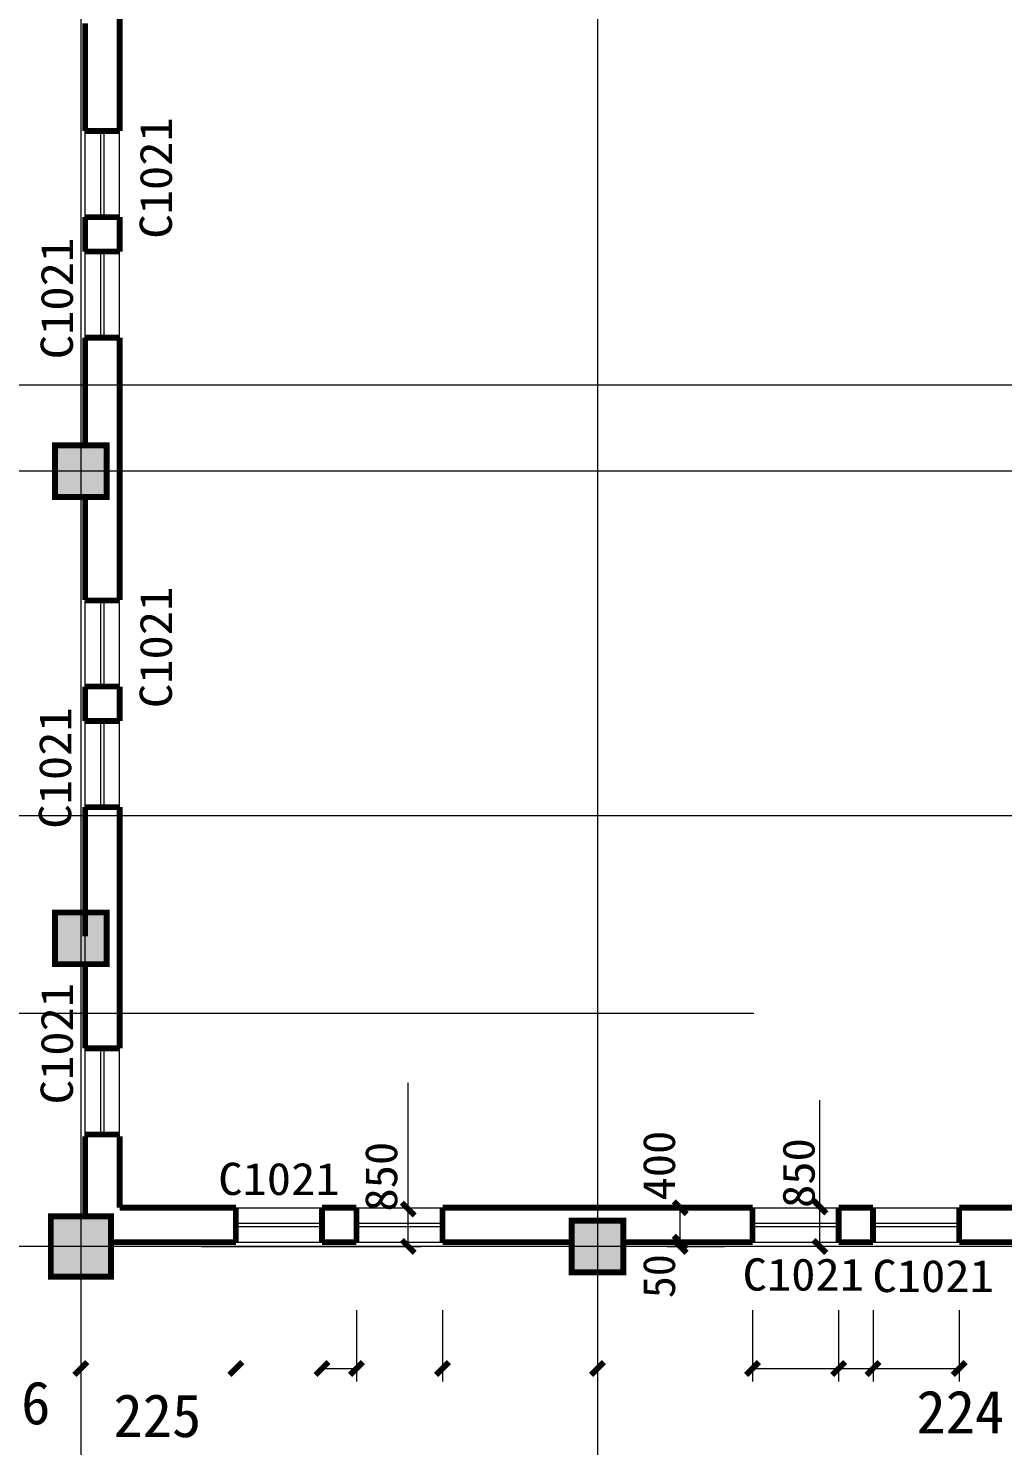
# Model space of a CAD drawing. Extents: x -307567 to 704339, y -10277 to 165507.
# Drawn here: x -63938 to -52623, y 104868 to 121322 of the extents above; entities that cross this region are included whole.
import ezdxf
from ezdxf.enums import TextEntityAlignment as Align

# ---------------------------------------------------------------- set-up
doc = ezdxf.new("R2010")
doc.units = 0
doc.header["$MEASUREMENT"] = 0
doc.layers.add('中文', color=4, linetype='CONTINUOUS')
doc.layers.add('我的', color=255, linetype='CONTINUOUS', lineweight=0)
doc.styles.get("Standard").update_dxf_attribs({"font": 'txt', "height": 3})

msp = doc.modelspace()

# ---------------------------------------------------------------- linework, layer by layer
at = {"layer": '我的', "color": 0}
for p, q in [((-63328.12541, 147990.48999), (-63328.12541, 95170.08149)), ((-57328.15541, 147990.48999), (-57328.15541, 95170.08149)), ((-63278.13787, 119130.07216), (-63278.13787, 120130.07021)), ((-63096.86436, 119130.07216), (-63096.86436, 120130.07021)), ((-63059.36455, 119130.07216), (-63059.36455, 120130.07021)), ((-62878.12766, 119130.07216), (-62878.12766, 120130.07021)), ((-63278.13787, 117730.08221), (-63278.13787, 118730.08027)), ((-63096.86436, 117730.08221), (-63096.86436, 118730.08027)), ((-63059.36455, 117730.08221), (-63059.36455, 118730.08027)), ((-62878.12766, 117730.08221), (-62878.12766, 118730.08027)), ((-5920.96616, 117180.08191), (-79811.30716, 117180.07276)), ((-5920.96616, 116180.09302), (-79811.30716, 116180.08386)), ((-63278.13787, 113680.10246), (-63278.13787, 114680.10052)), ((-63096.86436, 113680.10246), (-63096.86436, 114680.10052)), ((-63059.36455, 113680.10246), (-63059.36455, 114680.10052)), ((-62878.12766, 113680.10246), (-62878.12766, 114680.10052)), ((-63278.13787, 112280.11252), (-63278.13787, 113280.10141)), ((-63096.86436, 112280.11252), (-63096.86436, 113280.10141)), ((-63059.36455, 112280.11252), (-63059.36455, 113280.10141)), ((-62878.12766, 112280.11252), (-62878.12766, 113280.10141)), ((-5920.96616, 112180.10996), (-79811.30716, 112180.10081)), ((-63278.13787, 110480.12152), (-63278.13787, 111480.11041)), ((-63278.13787, 108458.43668), (-63278.13787, 110080.12046)), ((-62878.12766, 108458.43668), (-62878.12766, 110080.12046)), ((-65528.12662, 109890.1678), (-55512.16108, 109890.1678)), ((-63096.86436, 108458.43668), (-63096.86436, 109480.12346)), ((-63059.36455, 108458.43668), (-63059.36455, 109480.12346)), ((-59526.17909, 107180.13802), (-59526.17909, 109080.12241)), ((-54746.38121, 107180.13802), (-54746.38121, 108880.12646)), ((-61528.13441, 107630.13577), (-60528.12721, 107630.13577)), ((-60128.15362, 107630.13577), (-59128.14641, 107630.13577)), ((-56517.66142, 107630.13577), (-55855.44549, 107630.13577)), ((-56367.66217, 107230.13471), (-56367.66217, 107630.13577)), ((-55528.16441, 107630.13577), (-54528.15721, 107630.13577)), ((-54128.18362, 107630.13577), (-53128.17641, 107630.13577)), ((-61528.13441, 107448.88057), (-60528.12721, 107448.88057)), ((-60128.15362, 107448.88057), (-59128.14641, 107448.88057)), ((-55528.16441, 107448.88057), (-54528.15721, 107448.88057)), ((-54128.18362, 107448.88057), (-53128.17641, 107448.88057)), ((-61528.13441, 107411.38076), (-60528.12721, 107411.38076)), ((-60128.15362, 107411.38076), (-59128.14641, 107411.38076)), ((-55528.16441, 107411.38076), (-54528.15721, 107411.38076)), ((-54128.18362, 107411.38076), (-53128.17641, 107411.38076)), ((-5920.96616, 107180.13802), (-79811.30716, 107180.12886)), ((-61928.14462, 107180.13802), (-59376.17984, 107180.13802)), ((-61528.13441, 107230.13471), (-60528.12721, 107230.13471)), ((-60128.15362, 107230.13471), (-59128.14641, 107230.13471)), ((-56517.66142, 107230.13471), (-55855.44549, 107230.13471)), ((-56517.66142, 107180.13802), (-55855.44549, 107180.13802)), ((-56367.66217, 107180.13802), (-56367.66217, 107230.13471)), ((-55528.16441, 107230.13471), (-54528.15721, 107230.13471)), ((-53153.11525, 107180.13802), (-54896.38046, 107180.13802)), ((-54128.18362, 107230.13471), (-53128.17641, 107230.13471)), ((-63328.12541, 106440.95409), (-63328.12541, 105613.4863)), ((-60128.15362, 106440.95409), (-60128.15362, 105613.4863)), ((-59128.14641, 106440.95409), (-59128.14641, 105613.4863)), ((-57328.15541, 106440.95409), (-57328.15541, 105613.4863)), ((-55528.16441, 106440.95409), (-55528.16441, 105613.4863)), ((-54528.15721, 106440.95409), (-54528.15721, 105613.4863)), ((-54128.18362, 106440.95409), (-54128.18362, 105613.4863)), ((-53128.17641, 106440.95409), (-53128.17641, 105613.4863)), ((-60528.12721, 105763.48555), (-60128.15362, 105763.48555)), ((-55528.16441, 105763.48555), (-54528.15721, 105763.48555)), ((-54528.15721, 105763.48555), (-54128.18362, 105763.48555)), ((-54128.18362, 105763.48555), (-53128.17641, 105763.48555))]:
    msp.add_line(p, q, dxfattribs=at)
at = {"layer": '我的', "color": 0, "const_width": 67.49966}
for points in [[(-62878.12766, 121680.05941), (-62878.12766, 120130.07021)], [(-63278.13787, 121380.06091), (-63278.13787, 120130.07021)], [(-62878.12766, 120130.07021), (-63278.13787, 120130.07021)], [(-63278.13787, 118730.08027), (-63278.13787, 119130.07216)], [(-62878.12766, 119130.07216), (-63278.13787, 119130.07216)], [(-62878.12766, 118730.08027), (-62878.12766, 119130.07216)], [(-62878.12766, 118730.08027), (-63278.13787, 118730.08027)], [(-63278.13787, 117180.08191), (-63278.13787, 117730.08221)], [(-62878.12766, 117730.08221), (-63278.13787, 117730.08221)], [(-62878.12766, 117180.08191), (-62878.12766, 117730.08221)], [(-63278.13787, 116480.09152), (-63278.13787, 117180.08191)], [(-62878.12766, 116180.09302), (-62878.12766, 117180.08191)], [(-63628.12391, 116480.09152), (-63628.12391, 115880.09452), (-63028.12691, 115880.09452), (-63028.12691, 116480.09152), (-63628.12391, 116480.09152), (-63628.12391, 115880.09452)], [(-62878.12766, 116180.09302), (-62878.12766, 114686.09719)], [(-63278.13787, 115880.09452), (-63278.13787, 114686.09719)], [(-62878.12766, 114680.10052), (-63278.13787, 114680.10052)], [(-63278.13787, 113280.10141), (-63278.13787, 113680.10246)], [(-62878.12766, 113680.10246), (-63278.13787, 113680.10246)], [(-62878.12766, 113280.10141), (-62878.12766, 113680.10246)], [(-62878.12766, 113280.10141), (-63278.13787, 113280.10141)], [(-63278.13787, 110780.12002), (-63278.13787, 112280.11252)], [(-62878.12766, 112280.11252), (-63278.13787, 112280.11252)], [(-62878.12766, 109480.12346), (-62878.12766, 112280.11252)], [(-63628.12391, 111058.1185), (-63628.12391, 110458.1215), (-63028.12691, 110458.1215), (-63028.12691, 111058.1185), (-63628.12391, 111058.1185), (-63628.12391, 110458.1215)], [(-63278.13787, 109480.12346), (-63278.13787, 110480.12152)], [(-62878.12766, 110080.12046), (-62878.12766, 110480.12152)], [(-62878.12766, 109480.12346), (-63278.13787, 109480.12346)], [(-62878.12766, 108480.12541), (-63278.13787, 108480.12541)], [(-63278.13787, 107530.13321), (-63278.13787, 108458.43668)], [(-62878.12766, 107630.13577), (-62878.12766, 108458.43668)], [(-62878.12766, 107630.13577), (-61528.13441, 107630.13577)], [(-61528.13441, 107230.13471), (-61528.13441, 107630.13577)], [(-60528.12721, 107630.13577), (-60128.15362, 107630.13577)], [(-60528.12721, 107230.13471), (-60528.12721, 107630.13577)], [(-60128.15362, 107230.13471), (-60128.15362, 107630.13577)], [(-59601.17872, 107688.86655), (-59451.17947, 107538.8673)], [(-57328.15541, 107630.13577), (-59128.14641, 107630.13577)], [(-59128.14641, 107230.13471), (-59128.14641, 107630.13577)], [(-57328.15541, 107630.13577), (-55528.16441, 107630.13577)], [(-56442.6618, 107705.13539), (-56292.66255, 107555.13614)], [(-55528.16441, 107230.13471), (-55528.16441, 107630.13577)], [(-54821.38084, 107714.13498), (-54671.38159, 107564.13573)], [(-54528.15721, 107630.13577), (-54128.18362, 107630.13577)], [(-54528.15721, 107230.13471), (-54528.15721, 107630.13577)], [(-54128.18362, 107230.13471), (-54128.18362, 107630.13577)], [(-51778.18316, 107630.13577), (-53128.17641, 107630.13577)], [(-53128.17641, 107230.13471), (-53128.17641, 107630.13577)], [(-63678.11146, 107530.13321), (-63678.11146, 106830.13366), (-62978.13937, 106830.13366), (-62978.13937, 107530.13321), (-63678.11146, 107530.13321), (-63678.11146, 106830.13366)], [(-57628.15391, 107480.13652), (-57628.15391, 106880.13952), (-57028.15691, 106880.13952), (-57028.15691, 107480.13652), (-57628.15391, 107480.13652), (-57628.15391, 106880.13952)], [(-59601.17872, 107255.13764), (-59451.17947, 107105.13839)], [(-56442.6618, 107305.13434), (-56292.66255, 107155.13509)], [(-56442.6618, 107255.13764), (-56292.66255, 107105.13839)], [(-54821.38084, 107255.13764), (-54671.38159, 107105.13839)], [(-62978.13937, 107230.13471), (-61528.13441, 107230.13471)], [(-60528.12721, 107230.13471), (-60128.15362, 107230.13471)], [(-57628.15391, 107230.13471), (-59128.14641, 107230.13471)], [(-57028.15691, 107230.13471), (-55528.16441, 107230.13471)], [(-54528.15721, 107230.13471), (-54128.18362, 107230.13471)], [(-51678.17146, 107230.13471), (-53128.17641, 107230.13471)], [(-63403.12504, 105688.48593), (-63253.12579, 105838.48518)], [(-61603.13404, 105688.48593), (-61453.13479, 105838.48518)], [(-60603.12683, 105688.48593), (-60453.12758, 105838.48518)], [(-60203.15325, 105688.48593), (-60053.154, 105838.48518)], [(-59203.14604, 105688.48593), (-59053.14679, 105838.48518)], [(-57403.15504, 105688.48593), (-57253.15579, 105838.48518)], [(-55603.16404, 105688.48593), (-55453.16479, 105838.48518)], [(-54603.15683, 105688.48593), (-54453.15758, 105838.48518)], [(-54203.18325, 105688.48593), (-54053.184, 105838.48518)], [(-53203.17604, 105688.48593), (-53053.17679, 105838.48518)]]:
    msp.add_lwpolyline(points, dxfattribs=at)
at = {"layer": '我的', "color": 0}
for points in [[(-63628.12391, 116480.09152), (-63028.12691, 116480.09152), (-63628.12391, 115880.09452), (-63028.12691, 115880.09452)], [(-63628.12391, 111058.1185), (-63028.12691, 111058.1185), (-63628.12391, 110458.1215), (-63028.12691, 110458.1215)], [(-63678.11146, 107530.13321), (-62978.13937, 107530.13321), (-63678.11146, 106830.13366), (-62978.13937, 106830.13366)], [(-57628.15391, 107480.13652), (-57028.15691, 107480.13652), (-57628.15391, 106880.13952), (-57028.15691, 106880.13952)]]:
    msp.add_solid(points, dxfattribs=at)

# ---------------------------------------------------------------- texts
at = {"layer": '中文', "char_height": 500, "width": 6011.5625187, "attachment_point": 1}
for s, insert in [('{\\fFangSong_GB2312|b1|i0|c134|p49;\\C1;226}', (-64702.13722, 105614.87073)), ('{\\fFangSong_GB2312|b1|i0|c134|p49;\\C1;224}', (-53624.45322, 105508.96217)), ('{\\fFangSong_GB2312|b1|i0|c134|p49;\\C1;225}', (-62950.38653, 105466.98599))]:
    msp.add_mtext(s, dxfattribs=dict(at, insert=insert))
at = {"layer": '我的', "color": 0}
for s, width, p, p2 in [('C1021', 0.980866, (-62270.62338, 118880.07952), (-62270.62338, 120290.06697)), ('C1021', 0.980872, (-63420.62984, 117480.08041), (-63420.62984, 118890.07702)), ('C1021', 0.980872, (-62270.62338, 113430.10066), (-62270.62338, 114840.09727)), ('C1021', 0.980872, (-63440.62485, 112030.11071), (-63440.62485, 113440.10733)), ('C1021', 0.980866, (-63420.62984, 108830.12977), (-63420.62984, 110240.11722)), ('400', 0.925708, (-56427.64722, 107714.13498), (-56427.64722, 108524.12544)), ('850', 0.864004, (-59654.31566, 107585.45825), (-59654.31566, 108395.45787)), ('850', 0.863994, (-54806.36627, 107627.13285), (-54806.36627, 108437.12331)), ('50', 0.906657, (-56427.64722, 106580.14102), (-56427.64722, 107090.13297))]:
    msp.add_text(s, height=374.998125, rotation=90, dxfattribs=dict(at, width=width)).set_placement(p, p2, align=Align.FIT)
for width, p, p2 in [(0.980885, (-61733.13827, 107777.62648), (-60323.12335, 107777.62648)), (0.980859, (-55643.15407, 106667.63753), (-54233.17577, 106667.63753)), (0.980885, (-54135.17822, 106650.63627), (-52725.16329, 106650.63627))]:
    msp.add_text('C1021', height=374.998125, dxfattribs=dict(at, width=width)).set_placement(p, p2, align=Align.FIT)

doc.saveas('drawing.dxf')
